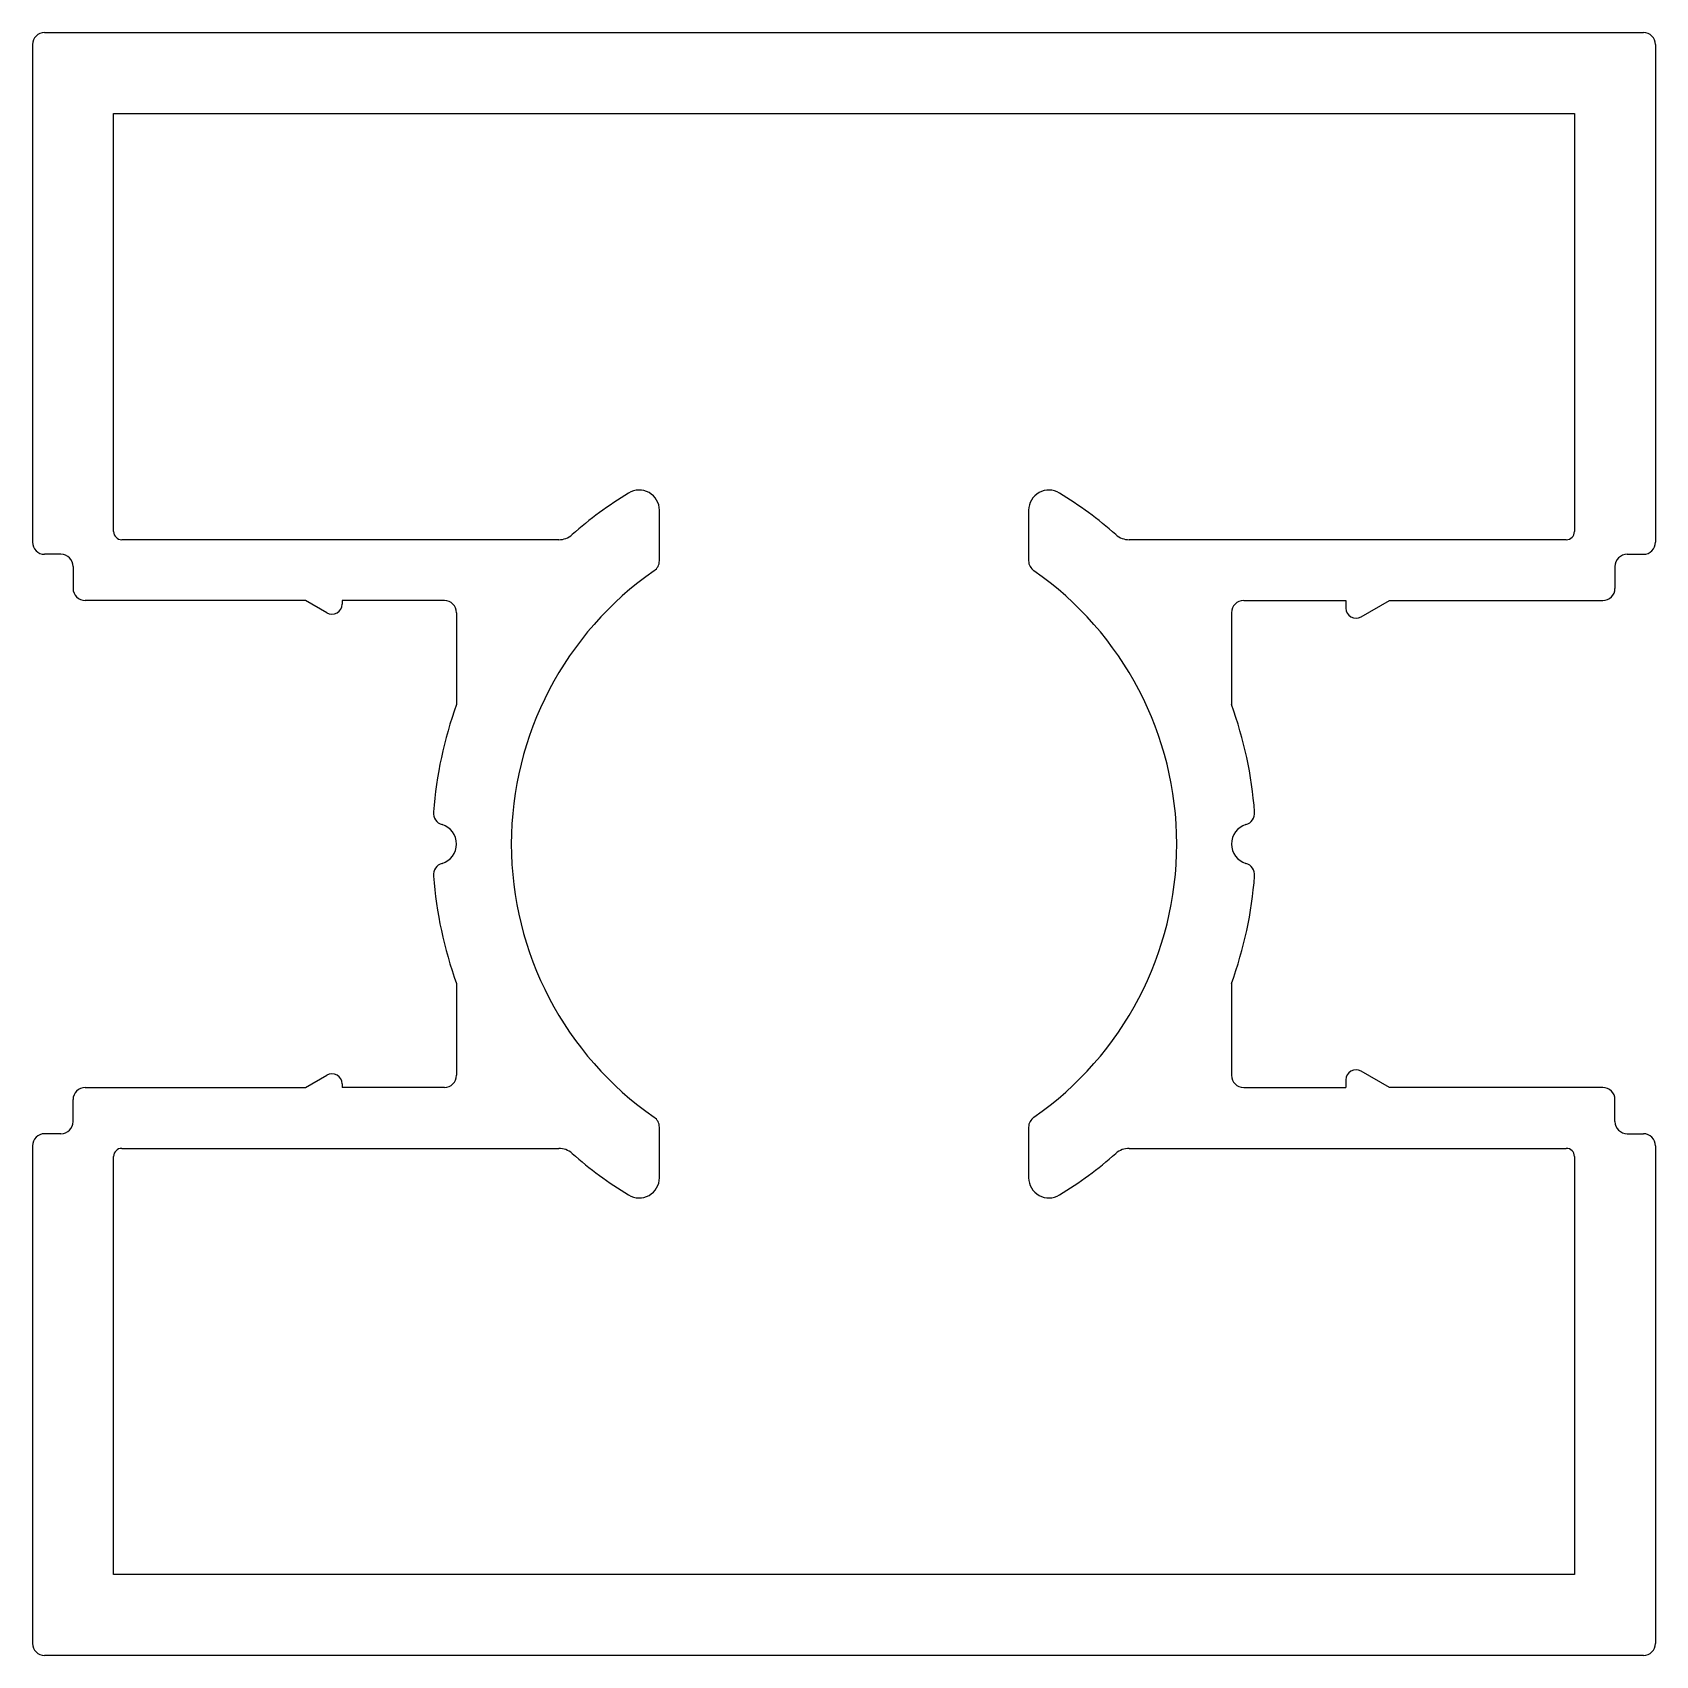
# Model space of a CAD drawing. Extents: x 1162.4 to 1202.4, y 402.2 to 442.2.
import ezdxf

# ---------------------------------------------------------------- set-up
doc = ezdxf.new("R2010")
doc.units = 0
doc.layers.get('0').update_dxf_attribs({"linetype": 'CONTINUOUS'})

msp = doc.modelspace()

# ---------------------------------------------------------------- linework, layer by layer
for p, q in [((1162.694, 442.209), (1202.094, 442.209)), ((1162.394, 441.909), (1162.394, 429.649)), ((1202.394, 441.909), (1202.394, 429.649)), ((1164.394, 429.909), (1164.394, 440.209)), ((1164.394, 440.209), (1200.394, 440.209)), ((1200.394, 440.209), (1200.394, 429.909)), ((1177.844, 429.19), (1177.844, 430.433)), ((1186.944, 430.433), (1186.944, 429.19)), ((1175.363, 429.709), (1164.594, 429.709)), ((1200.194, 429.709), (1189.424, 429.709)), ((1163.094, 429.349), (1162.694, 429.349)), ((1201.694, 429.349), (1202.094, 429.349)), ((1163.394, 429.049), (1163.394, 428.509)), ((1201.394, 429.049), (1201.394, 428.509)), ((1169.124, 428.209), (1163.694, 428.209)), ((1169.649, 427.906), (1169.124, 428.209)), ((1172.544, 428.209), (1170.024, 428.209)), ((1170.024, 428.209), (1170.024, 428.123)), ((1192.244, 428.209), (1194.763, 428.209)), ((1194.763, 428.209), (1194.763, 428.023)), ((1195.138, 427.806), (1195.837, 428.209)), ((1195.837, 428.209), (1201.094, 428.209)), ((1172.844, 427.909), (1172.844, 425.647)), ((1191.944, 427.909), (1191.944, 425.647)), ((1172.844, 418.771), (1172.844, 416.509)), ((1191.944, 418.771), (1191.944, 416.509)), ((1169.124, 416.209), (1169.649, 416.513)), ((1195.837, 416.209), (1195.138, 416.613)), ((1163.694, 416.209), (1169.124, 416.209)), ((1170.024, 416.296), (1170.024, 416.209)), ((1172.544, 416.209), (1170.024, 416.209)), ((1192.244, 416.209), (1194.763, 416.209)), ((1194.763, 416.396), (1194.763, 416.209)), ((1201.094, 416.209), (1195.837, 416.209)), ((1163.394, 415.369), (1163.394, 415.909)), ((1201.394, 415.369), (1201.394, 415.909)), ((1177.844, 413.986), (1177.844, 415.229)), ((1186.944, 415.229), (1186.944, 413.986)), ((1163.094, 415.069), (1162.694, 415.069)), ((1201.694, 415.069), (1202.094, 415.069)), ((1162.394, 414.769), (1162.394, 402.509)), ((1164.394, 404.209), (1164.394, 414.509)), ((1164.594, 414.709), (1175.363, 414.709)), ((1189.424, 414.709), (1200.194, 414.709)), ((1200.394, 414.509), (1200.394, 404.209)), ((1202.394, 414.769), (1202.394, 402.509)), ((1200.394, 404.209), (1164.394, 404.209)), ((1202.094, 402.209), (1162.694, 402.209))]:
    msp.add_line(p, q)
for centre, radius, start, end in [((1162.694, 441.909), 0.3, 90, 180), ((1202.094, 441.909), 0.3, 0, 90), ((1182.394, 422.209), 10.15, 121.555, 131.3078), ((1177.344, 430.433), 0.5, 0, 121.555), ((1187.444, 430.433), 0.5, 58.445, 180), ((1182.394, 422.209), 10.15, 48.6922, 58.445), ((1162.694, 429.649), 0.3, 180, 270), ((1164.594, 429.909), 0.2, 180, 270), ((1175.363, 430.209), 0.5, 270, 311.3078), ((1189.424, 430.209), 0.5, 228.6922, 270), ((1200.194, 429.909), 0.2, 270, 0), ((1202.094, 429.649), 0.3, 270, 0), ((1163.094, 429.049), 0.3, 0, 90), ((1201.694, 429.049), 0.3, 90, 180), ((1182.394, 422.209), 8.2, 124.7913, 235.2087), ((1177.544, 429.19), 0.3, 304.7913, 0), ((1187.244, 429.19), 0.3, 180, 235.2087), ((1182.394, 422.209), 8.2, 304.7913, 55.2087), ((1163.694, 428.509), 0.3, 180, 270), ((1201.094, 428.509), 0.3, 270, 0), ((1169.774, 428.123), 0.25, 240, 0), ((1172.544, 427.909), 0.3, 0, 90), ((1192.244, 427.909), 0.3, 90, 180), ((1195.013, 428.023), 0.25, 180, 300), ((1182.394, 422.209), 10.15, 160.201, 175.5382), ((1182.394, 422.209), 10.15, 4.4618, 19.799), ((1172.573, 422.976), 0.3, 175.5382, 253.3028), ((1192.214, 422.976), 0.3, 286.6972, 4.4618), ((1172.344, 422.209), 0.5, 286.6972, 73.3028), ((1192.444, 422.209), 0.5, 106.6972, 253.3028), ((1172.573, 421.443), 0.3, 106.6972, 184.4618), ((1192.214, 421.443), 0.3, 355.5382, 73.3028), ((1182.394, 422.209), 10.15, 184.4618, 199.799), ((1182.394, 422.209), 10.15, 340.201, 355.5382), ((1169.774, 416.296), 0.25, 0, 120), ((1172.544, 416.509), 0.3, 270, 0), ((1192.244, 416.509), 0.3, 180, 270), ((1195.013, 416.396), 0.25, 60, 180), ((1163.694, 415.909), 0.3, 90, 180), ((1201.094, 415.909), 0.3, 360, 90), ((1163.094, 415.369), 0.3, 270, 0), ((1177.544, 415.229), 0.3, 0, 55.2087), ((1187.244, 415.229), 0.3, 124.7913, 180), ((1201.694, 415.369), 0.3, 180, 270), ((1162.694, 414.769), 0.3, 90, 180), ((1202.094, 414.769), 0.3, 0, 90), ((1164.594, 414.509), 0.2, 90, 180), ((1175.363, 414.209), 0.5, 48.6922, 90), ((1182.394, 422.209), 10.15, 228.6922, 238.445), ((1182.394, 422.209), 10.15, 301.555, 311.3078), ((1189.424, 414.209), 0.5, 90, 131.3078), ((1200.194, 414.509), 0.2, 0, 90), ((1177.344, 413.986), 0.5, 238.445, 0), ((1187.444, 413.986), 0.5, 180, 301.555), ((1162.694, 402.509), 0.3, 180, 270), ((1202.094, 402.509), 0.3, 270, 0)]:
    msp.add_arc(centre, radius, start, end)

doc.saveas('drawing.dxf')
